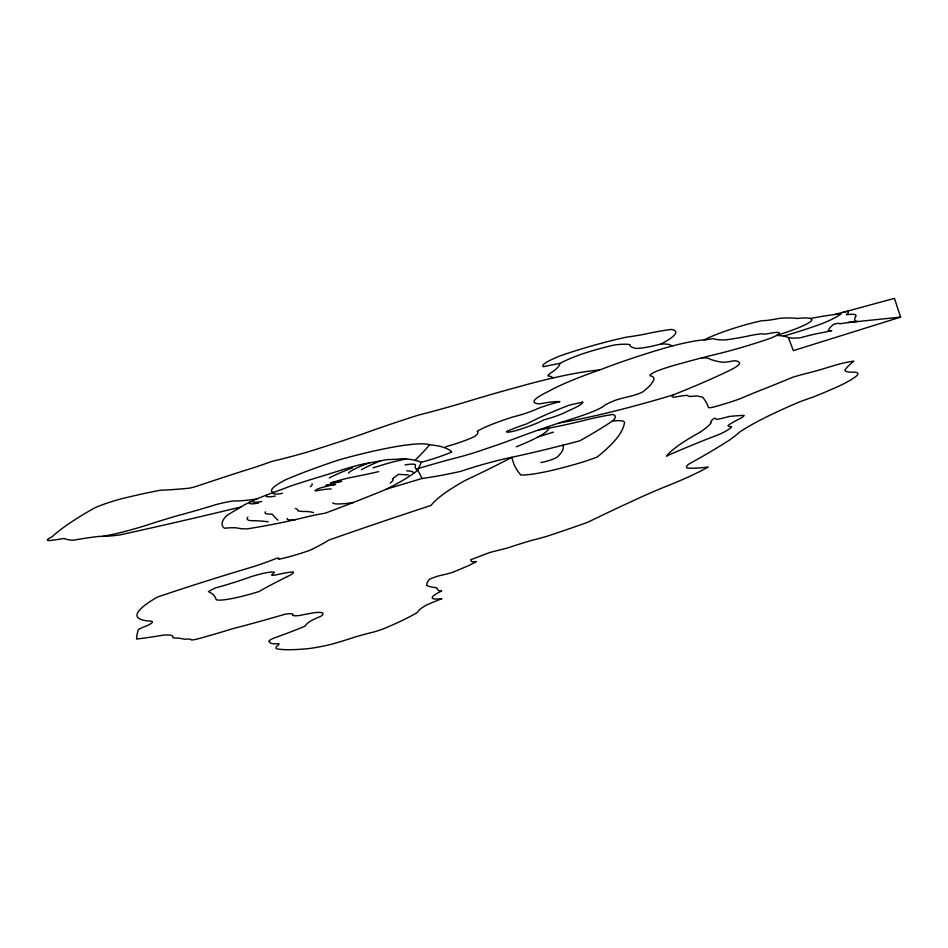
<?xml version="1.0" encoding="UTF-8"?>
<svg xmlns="http://www.w3.org/2000/svg" width="948" height="948" viewBox="0 0 948 948"><rect width="100%" height="100%" fill="white"/><g stroke="black" fill="none" stroke-linecap="round" stroke-linejoin="round"><path stroke-width="1.42" d="M421.232 462.328L417.831 470.125A223.657 29.198 -16.9 0 1 386.796 489.002A344.562 44.971 -16.9 0 1 325.034 513.235A56.821 7.418 -16.9 0 0 305.884 517.134A137.922 18 -16.9 0 1 273.261 524.291A223.444 29.163 -16.9 0 1 246.93 528.889A129.129 16.851 -16.9 0 1 237.806 528.072A91.755 11.98 -16.9 0 0 224.51 528.249A274.28 35.799 -16.9 0 1 226.347 515.89A214.947 28.061 -16.9 0 1 239.654 507.867A65.72 8.579 -16.9 0 1 276.567 491.337A254.574 33.227 -16.9 0 0 291.309 485.814A136.05 17.763 -16.9 0 1 312.698 478.977A247.096 32.256 -16.9 0 0 344.93 468.952A48.135 6.28 -16.9 0 1 362.278 464.2A328.494 42.873 -16.9 0 0 387.175 459.567A146.241 19.09 -16.9 0 0 402.568 458.678A324.275 42.328 -16.9 0 1 416.421 460.74A188.083 24.553 -16.9 0 1 421.232 462.328A36.249 4.728 -16.9 0 0 451.769 452.006A422.547 55.15 -16.9 0 0 429.574 444.754A112.551 14.694 -16.9 0 0 339.384 459.756A123.833 16.163 -16.9 0 0 286.083 479.546A87.749 11.447 -16.9 0 0 273.617 492.64M843.163 312.283L894.45 298.371L900.6 317.118L793.334 350.63L788.38 337.535A204.46 26.686 -16.9 0 0 776.649 335.414A38.169 4.977 -16.9 0 0 811.962 319.997A70.839 9.243 -16.9 0 0 797.185 318.504A157.818 20.595 -16.9 0 0 779.446 318.35A50.054 6.529 -16.9 0 1 762.216 320.649A44.331 5.783 -16.9 0 0 704.151 339.917M386.796 489.002L422.038 478.491A145.423 18.984 -16.9 0 0 460.491 471.417A65.542 8.556 -16.9 0 1 511.956 457.268A271.875 35.491 -16.9 0 0 579.666 440.867A549.295 71.693 -16.9 0 0 612.313 421.066A64.037 8.354 -16.9 0 1 624.294 423.507A747.344 97.549 -16.9 0 1 597.121 457.066A39.757 5.19 -16.9 0 1 571.893 465.219A64.582 8.425 -16.9 0 1 520.808 474.972A1983.346 258.875 -16.9 0 1 511.956 457.268A597.441 77.985 -16.9 0 1 465.764 480.162A313.113 40.871 -16.9 0 0 431.067 505.414A742.011 96.85 -16.9 0 0 328.838 540.076A146.3 19.09 -16.9 0 1 309.949 550.255A36.628 4.776 -16.9 0 1 278.463 559.356A17.408 2.275 -16.9 0 0 277.16 558.04A50.054 6.529 -16.9 0 1 251.86 567.117A362.717 47.341 -16.9 0 0 157.581 596.979A194.352 25.371 -16.9 0 0 149.808 621.059A30.822 4.017 -16.9 0 1 151.893 622.872A19.292 2.512 -16.9 0 1 145.044 626.498A17.254 2.252 -16.9 0 0 138.444 629.555A1338.386 174.693 -16.9 0 0 136.536 639.035A217.613 28.404 -16.9 0 0 163.34 635.113A64.12 8.366 -16.9 0 1 172.785 637.637A57.627 7.525 -16.9 0 0 178.899 638.051A346.731 45.255 -16.9 0 0 185.18 639.26A29.352 3.828 -16.9 0 1 191.105 639.888A10.191 1.327 -16.9 0 0 199.258 638.502A151.905 19.825 -16.9 0 0 231.454 629.069A28.724 3.745 -16.9 0 1 240.673 626.628A247.558 32.315 -16.9 0 0 285.241 614.174A28.156 3.674 -16.9 0 1 292.612 615.311A33.038 4.313 -16.9 0 0 300.006 615.418A69.062 9.018 -16.9 0 1 315.305 612.598A43.845 5.724 -16.9 0 1 320.862 616.283A37.813 4.941 -16.9 0 0 309.226 621.947A100.974 13.177 -16.9 0 0 305.055 626.154A120.206 15.689 -16.9 0 1 273.688 638.158A17.538 2.287 -16.9 0 0 269.623 641.749A66.431 8.674 -16.9 0 0 278.902 643.728A33.05 4.313 -16.9 0 1 277.586 645.707A43.122 5.629 -16.9 0 0 276.994 648.859A224.036 29.246 -16.9 0 0 305.185 648.906A59.392 7.75 -16.9 0 0 331.895 644.154A74.75 9.753 -16.9 0 0 356.187 636.653A64.203 8.378 -16.9 0 1 372.872 632.245A16.566 2.157 -16.9 0 0 387.566 627.114A139.534 18.213 -16.9 0 0 415.425 613.605A24.387 3.188 -16.9 0 0 417.985 611.709A72.285 9.433 -16.9 0 1 426.576 605.002A105.394 13.758 -16.9 0 1 441.887 598.686A45.848 5.984 -16.9 0 1 441.649 590.983A50.197 6.553 -16.9 0 1 438.64 590.545A448.605 58.551 -16.9 0 1 436.637 587.784A265.073 34.602 -16.9 0 1 426.683 585.414A250.201 32.659 -16.9 0 1 429.266 579.489A9.681 1.268 -16.9 0 1 440.441 575.436A16.709 2.18 -16.9 0 0 452.551 572.331A172.785 22.551 -16.9 0 0 469.272 565.304A175.641 22.93 -16.9 0 0 476.406 561.536A30.182 3.934 -16.9 0 1 471.63 561.631L470.623 559.758L490.069 552.4L507.346 548.015A87.524 11.423 -16.9 0 1 531.982 540.313A42.648 5.57 -16.9 0 0 548.288 535.845A293.762 38.347 -16.9 0 0 587.594 522.348A945.831 123.453 -16.9 0 1 638.395 498.34A240.413 31.379 -16.9 0 1 662.522 487.817A143.468 18.723 -16.9 0 0 708.132 467.056A131.701 17.194 -16.9 0 1 687.134 467.957A52.057 6.79 -16.9 0 1 689.089 463.928A773.947 101.021 -16.9 0 0 729.237 440.239A369.222 48.194 -16.9 0 0 739.428 432.217A224.937 29.364 -16.9 0 1 799.128 402.071A48.218 6.292 -16.9 0 1 813.42 396.975A180.499 23.558 -16.9 0 0 841.717 384.817A96.53 12.597 -16.9 0 0 854.124 377.719A55.529 7.252 -16.9 0 0 854.563 372.161A81.504 10.641 -16.9 0 1 844.869 370.241A289.839 37.825 -16.9 0 1 853.793 361.176A25.904 3.377 -16.9 0 0 831.503 366.319A67.308 8.781 -16.9 0 1 810.718 372.351A56.714 7.406 -16.9 0 0 792.729 377.233A371.936 48.549 -16.9 0 1 764.692 388.656A182.834 23.866 -16.9 0 0 739.322 399.072A55.209 7.205 -16.9 0 1 713.37 407.13A10.57 1.375 -16.9 0 1 708.393 407.498A1599.489 208.773 -16.9 0 0 702.515 397.07A257.24 33.571 -16.9 0 1 697.029 395.873A126.558 16.519 -16.9 0 1 689.362 396.477A341.055 44.52 -16.9 0 1 686.968 395.316A51.547 6.731 -16.9 0 0 674.478 397.188A25.963 3.389 -16.9 0 1 673.435 394.818A167.76 21.899 -16.9 0 1 559.202 422.926M848.022 322.545L900.6 317.118M408.564 474.972L398.551 474.32L392.365 478.835A51.488 6.719 -16.9 0 1 390.078 483.065M422.038 478.491L417.831 470.125A186.057 24.281 -16.9 0 1 415.307 465.705A32.848 4.29 -16.9 0 0 405.069 464.911M788.38 337.535A81.327 10.618 -16.9 0 0 800.219 337.784A47.507 6.198 -16.9 0 1 820.352 332.997A33.927 4.432 -16.9 0 0 831.74 330.591A8.165 1.067 -16.9 0 1 828.457 330.414A155.591 20.311 -16.9 0 1 833.565 324.358A6.352 0.83 -16.9 0 1 839.3 323.552A6.837 0.889 -16.9 0 0 841.089 323.624A115.182 15.038 -16.9 0 1 857.336 321.431A36.842 4.811 -16.9 0 1 854.729 319.903A204.969 26.757 -16.9 0 1 855.878 316.205A43.644 5.7 -16.9 0 0 846.351 314.712A48.668 6.352 -16.9 0 0 847.725 311.371A18.142 2.37 -16.9 0 0 834.987 314.487M783.498 336.113A80.225 10.475 -16.9 0 0 821.217 323.943A51.275 6.695 -16.9 0 0 841.066 313.8A147.26 19.221 -16.9 0 0 810.339 318.504M661.017 344.017A101.282 13.225 -16.9 0 0 671.243 329.454A90.25 11.779 -16.9 0 0 643.585 334.431A127.767 16.673 -16.9 0 1 626.924 337.085A83.815 10.938 -16.9 0 0 560.647 355.678A43.063 5.617 -16.9 0 0 543.477 366.686A106.52 13.9 -16.9 0 1 559.758 363.44A50.576 6.6 -16.9 0 1 581.314 354.244A48.158 6.28 -16.9 0 1 614.577 344.965A81.267 10.606 -16.9 0 1 629.993 344.728A114.992 15.014 -16.9 0 0 633.596 347.726A38.548 5.036 -16.9 0 0 661.017 344.017A92.442 12.063 -16.9 0 1 671.658 346.139M559.758 363.44A134.592 17.562 -16.9 0 1 552.068 372.114A53.361 6.968 -16.9 0 0 547.849 375.87A93.911 12.253 -16.9 0 1 552.731 378.051M445.69 446.745A31.414 4.1 -16.9 0 0 474.296 436.673A68.114 8.888 -16.9 0 0 477.2 431.376A44.378 5.795 -16.9 0 1 504.49 419.751A24.245 3.164 -16.9 0 1 513.366 416.836A21.176 2.761 -16.9 0 0 537.623 408.6A27.942 3.65 -16.9 0 1 559.877 401.644A63.03 8.224 -16.9 0 0 540.111 403.765A69.251 9.042 -16.9 0 1 548.323 391.488A93.046 12.146 -16.9 0 1 599.527 370.028A114.815 14.99 -16.9 0 1 670.497 346.447A56.11 7.323 -16.9 0 1 703.084 339.953A28.464 3.709 -16.9 0 0 713.263 338.543A124.65 16.27 -16.9 0 0 725.504 339.858A102.135 13.331 -16.9 0 0 746.491 336.374A40.503 5.285 -16.9 0 1 762.168 333.803A21.057 2.749 -16.9 0 0 770.771 333.186A22.882 2.986 -16.9 0 1 770.262 338.341A84.704 11.056 -16.9 0 1 718.62 353.687A149.239 19.481 -16.9 0 0 679.088 363.996A29.696 3.875 -16.9 0 0 656.62 371.178A23.25 3.034 -16.9 0 0 651.395 376.072A124.555 16.258 -16.9 0 1 652.769 381.582A257.915 33.666 -16.9 0 1 642.685 391.951A10.795 1.41 -16.9 0 1 628.69 396.655A24.885 3.247 -16.9 0 0 616.105 399.961A31.971 4.171 -16.9 0 0 602.608 406.905A36.569 4.776 -16.9 0 1 581.254 415.864A76.077 9.93 -16.9 0 1 558.799 423.057A179.338 23.404 -16.9 0 0 517.17 437.739A140.34 18.32 -16.9 0 1 484.618 449.245A44.58 5.818 -16.9 0 1 458.82 457.173A138.1 18.024 -16.9 0 0 416.362 469.106M599.527 370.028A117.516 15.334 -16.9 0 0 516.079 387.507A203.559 26.568 -16.9 0 0 468.039 401.348A165.58 21.614 -16.9 0 1 418.258 415.153A203.322 26.544 -16.9 0 0 364.625 433.295A233.267 30.443 -16.9 0 1 306.666 452.279A103.178 13.462 -16.9 0 1 272.183 461.321A161.042 21.022 -16.9 0 1 253.246 467.874A153.446 20.026 -16.9 0 0 231.241 474.829A398.136 51.962 -16.9 0 0 198.096 485.779A9.444 1.232 -16.9 0 1 188.877 488.22A466.072 60.838 -16.9 0 1 160.248 490.246A143.255 18.699 -16.9 0 0 121.688 498.743A29.068 3.792 -16.9 0 0 94.634 507.903A467.08 60.968 -16.9 0 0 51.962 536.888A18.474 2.406 -16.9 0 0 52.638 540.17A137.152 17.905 -16.9 0 0 64.002 538.44A175.06 22.847 -16.9 0 0 73.103 540.277A157.771 20.595 -16.9 0 1 99.872 536.343A128.087 16.72 -16.9 0 0 119.886 534.909A1054.377 137.626 -16.9 0 0 240.946 506.979M701.496 357.941A65.922 8.603 -16.9 0 1 709.483 358.96A494.512 64.547 -16.9 0 0 721.855 362.148A29.4 3.839 -16.9 0 0 733.799 360.785A60.589 7.904 -16.9 0 1 738.824 362.172A54.19 7.074 -16.9 0 1 731.358 369.578A266.992 34.851 -16.9 0 1 673.435 394.818M429.574 444.754A1482.802 193.546 -16.9 0 1 414.963 460.349M102.526 536.367A56.145 7.323 -16.9 0 0 153.825 522.846A207.292 27.054 -16.9 0 1 177.063 515.795A133.17 17.384 -16.9 0 0 215.445 504.763A34.389 4.491 -16.9 0 1 233.125 500.971A124.757 16.282 -16.9 0 0 256.908 498.932M282.468 493.316A26.485 3.46 -16.9 0 1 273.889 492.356M275.299 496.065A26.485 3.46 -16.9 0 1 266.708 495.093M261.755 501.468A26.485 3.46 -16.9 0 1 253.163 500.497M258.52 503.056A26.485 3.46 -16.9 0 1 249.928 502.084M295.515 519.587A38.264 4.989 -16.9 0 1 287.22 518.426M247.878 517.122A65.068 8.496 -16.9 0 0 251.658 520.677A414.774 54.143 -16.9 0 1 268.177 521.803M331.231 488.943A45.018 5.878 -16.9 0 0 315.968 490.934A8.769 1.149 -16.9 0 1 320.448 487.936A26.402 3.448 -16.9 0 1 335.521 484.523A46.535 6.079 -16.9 0 0 325.851 485.542A36.083 4.704 -16.9 0 1 341.588 481.371A22.527 2.939 -16.9 0 0 330.71 482.935A31.201 4.076 -16.9 0 1 349.978 477.662A192.634 25.146 -16.9 0 0 378.667 471.642M312.058 483.812A44.473 5.807 -16.9 0 1 310.221 486.715M329.288 477.958A68.126 8.888 -16.9 0 1 352.538 467.791M348.544 473.111A37.908 4.941 -16.9 0 1 368.796 463.051M361.461 469.651A76.148 9.942 -16.9 0 1 380.468 460.87M372.908 467.862A110.347 14.398 -16.9 0 1 389.296 462.944A60.269 7.868 -16.9 0 1 406.206 458.951M406.704 470.883A78.909 10.298 -16.9 0 1 413.648 473.372M265.31 511.861A47.056 6.138 -16.9 0 0 269.54 514.089A29.104 3.804 -16.9 0 1 272.704 514.634A1411.809 184.279 -16.9 0 0 278.013 520.168M295.349 508.436A83.862 10.949 -16.9 0 1 297.743 510.676A86.043 11.234 -16.9 0 0 304.723 511.446A147.521 19.256 -16.9 0 1 313.515 512.643M332.772 502.855A57.401 7.489 -16.9 0 0 341.019 503.838A58.373 7.62 -16.9 0 0 353.355 502.476M538.097 436.933A254.704 33.251 -16.9 0 1 553.431 432.134M548.643 428.176A79.573 10.392 -16.9 0 1 516.281 446.804M538.618 429.954A150.436 19.635 -16.9 0 0 578.73 421.753A75.082 9.8 -16.9 0 1 612.894 414.466A98.853 12.905 -16.9 0 1 612.313 421.066M562.733 445.086A269.22 35.135 -16.9 0 1 557.294 457.031A9.978 1.304 -16.9 0 1 550.338 460.112A9.978 1.304 -16.9 0 1 540.846 462.529M582.676 402.153L569.321 405.116A139.676 18.225 -16.9 0 0 526.78 423.851A44.319 5.783 -16.9 0 0 506.647 431.447A12.051 1.576 -16.9 0 0 510.948 431.743A12.051 1.576 -16.9 0 0 522.739 428.425A32.955 4.302 -16.9 0 0 543.69 419.917A21.567 2.82 -16.9 0 0 567.568 411.136A43.158 5.629 -16.9 0 0 582.676 402.153M699.707 432.442A287.09 37.47 -16.9 0 0 666.503 456.118A166.575 21.745 -16.9 0 1 690.831 445.679A198.879 25.963 -16.9 0 1 718.466 434.717A40.539 5.297 -16.9 0 0 729.403 428.804A30.739 4.017 -16.9 0 0 731.441 426.517A21.84 2.856 -16.9 0 1 728.822 424.87A113.037 14.753 -16.9 0 1 740.957 418.08A26.805 3.496 -16.9 0 0 744.144 415.39A249.395 32.552 -16.9 0 0 729.368 416.445A31.568 4.124 -16.9 0 1 717.458 419.312A58.006 7.572 -16.9 0 1 714.922 418.032A48.68 6.352 -16.9 0 0 711.213 422.678A193.001 25.193 -16.9 0 1 699.707 432.442M287.434 576.562A342.88 44.757 -16.9 0 0 259.041 591.528A41.38 5.404 -16.9 0 1 216.073 599.527A489.535 63.895 -16.9 0 0 208.406 591.588A54.7 7.146 -16.9 0 1 215.599 587.867A57.97 7.572 -16.9 0 0 250.367 576.929A24.21 3.164 -16.9 0 1 263.497 573.327A22.373 2.915 -16.9 0 1 274.375 572.272A57.496 7.501 -16.9 0 1 271.839 574.642A11.459 1.493 -16.9 0 0 277.503 574.595A35.266 4.598 -16.9 0 1 293.24 571.964A28.487 3.721 -16.9 0 1 287.434 576.562"/></g></svg>
